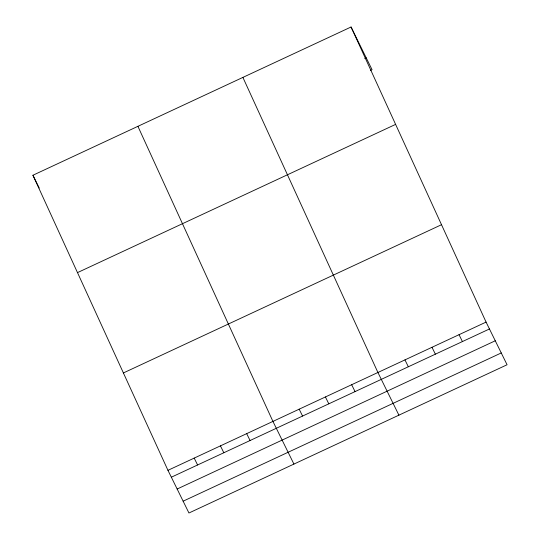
<?xml version="1.0" encoding="UTF-8"?>
<svg xmlns="http://www.w3.org/2000/svg" width="540" height="540" viewBox="0 0 540 540"><rect width="100%" height="100%" fill="white"/><g stroke="black" fill="none" stroke-linecap="round" stroke-linejoin="round"><path stroke-width="0.81" d="M351.054 27L486.074 322.09L507.067 364.757L188.946 513L167.954 470.327L32.933 175.244L351.054 27L372.046 69.674L370.548 70.369M364.736 58.563L366.235 57.861M77.49 272.619L395.611 124.382M123.397 372.951L441.518 224.708M167.954 470.327L486.074 322.09M171.335 477.212L489.456 328.968M177.147 489.024L495.268 340.781M183.134 501.188L501.255 352.951M459.034 334.685L462.416 341.57M431.993 347.288L435.375 354.173M404.953 359.89L408.335 366.768M398.905 415.159L377.912 372.492L242.892 77.402M351.668 384.716L355.05 391.601M325.418 396.947L328.806 403.832M299.174 409.178L302.562 416.063M293.929 464.083L272.93 421.409L137.909 126.32M246.685 433.64L250.074 440.519M220.441 445.871L223.83 452.75M194.197 458.096L197.579 464.981M32.933 175.244L36.315 182.122M36.68 182.857L39.224 188.028"/></g></svg>
